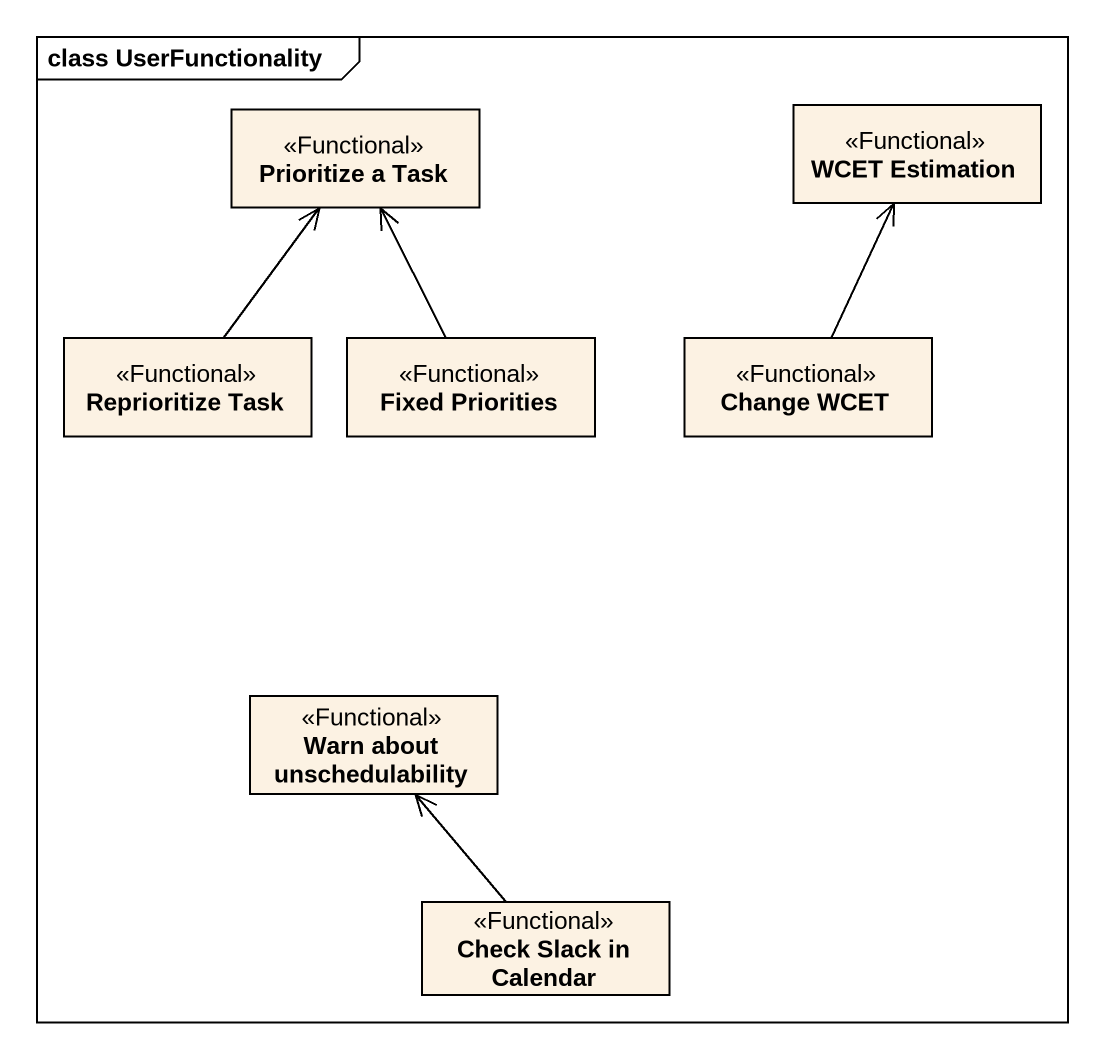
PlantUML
@startuml
mainframe class UserFunctionality
hide circle
hide empty members
class "Prioritize a Task" as Prioritize_a_Task <<Functional>>
class "WCET Estimation" as WCET_Estimation <<Functional>>
class "Reprioritize Task" as Reprioritize_Task <<Functional>>
class "Fixed Priorities" as Fixed_Priorities <<Functional>>
class "Change WCET" as Change_WCET <<Functional>>
class "Warn about unschedulability" as Warn_about_unschedulability <<Functional>>
class "Check Slack in Calendar" as Check_Slack_in_Calendar <<Functional>>
Reprioritize_Task -up-> Prioritize_a_Task
Fixed_Priorities -up-> Prioritize_a_Task
Change_WCET -up-> WCET_Estimation
Check_Slack_in_Calendar -up-> Warn_about_unschedulability
@enduml
